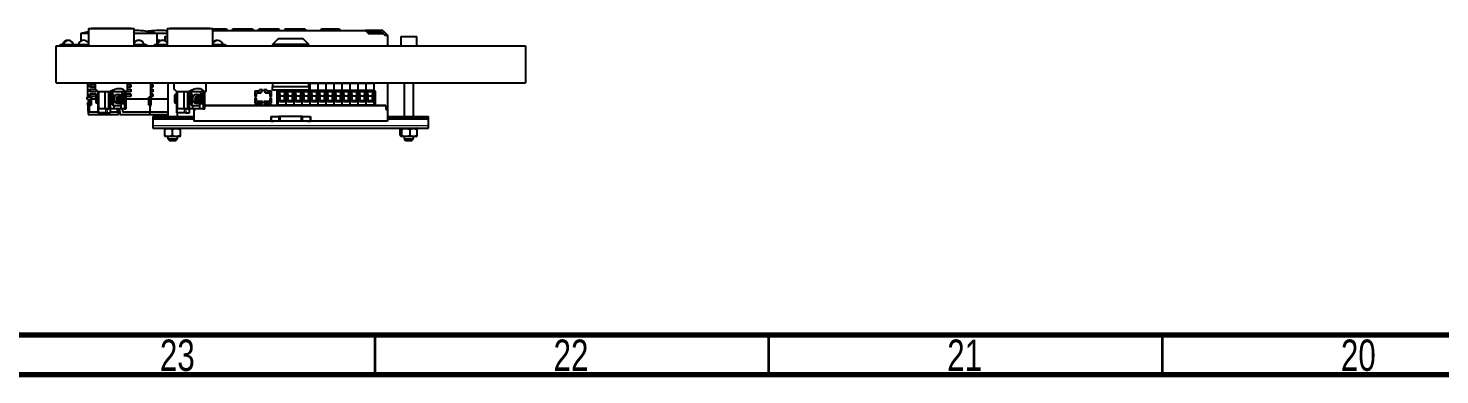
# Model space of a CAD drawing. Header units: millimetres. Extents: x -119 to 1184, y -69 to 836.
# Drawn here: x 55.5 to 234.8, y 5 to 49 of the extents above; entities that cross this region are included whole.
import ezdxf

# ---------------------------------------------------------------- set-up
doc = ezdxf.new("R2010")
doc.units = ezdxf.units.MM
doc.styles.add('SLDTEXTSTYLE0', font='TXT', dxfattribs={"width": 0.75})

msp = doc.modelspace()

# ---------------------------------------------------------------- linework, layer by layer
at = {"color": 7, "linetype": 'Continuous', "lineweight": 25}
for p, q in [((63.12, 48.91), (63.12, 46.71)), ((63.12, 48.91), (68.92, 48.91)), ((63.48, 48.95), (63.48, 48.91)), ((63.48, 48.95), (68.56, 48.95)), ((68.56, 48.91), (68.56, 48.95)), ((68.92, 46.71), (68.92, 48.91)), ((73.12, 48.91), (73.12, 46.71)), ((73.12, 48.91), (78.92, 48.91)), ((73.48, 48.95), (73.48, 48.91)), ((73.48, 48.95), (78.56, 48.95)), ((78.56, 48.91), (78.56, 48.95)), ((78.92, 46.71), (78.92, 48.91)), ((78.92, 48.87), (80.66, 48.87)), ((78.92, 48.67), (98.32, 48.67)), ((80.66, 48.87), (80.76, 48.77)), ((80.76, 48.67), (80.76, 48.77)), ((81.38, 48.77), (81.48, 48.87)), ((81.38, 48.77), (81.38, 48.67)), ((81.48, 48.87), (83.98, 48.87)), ((83.98, 48.87), (84.08, 48.77)), ((84.08, 48.67), (84.08, 48.77)), ((84.7, 48.77), (84.8, 48.87)), ((84.7, 48.77), (84.7, 48.67)), ((84.8, 48.87), (87.3, 48.87)), ((87.3, 48.87), (87.4, 48.77)), ((87.4, 48.67), (87.4, 48.77)), ((88.02, 48.77), (88.12, 48.87)), ((88.02, 48.77), (88.02, 48.67)), ((88.12, 48.87), (90.62, 48.87)), ((90.62, 48.87), (90.72, 48.77)), ((90.72, 48.67), (90.72, 48.77)), ((92.65, 48.77), (92.75, 48.87)), ((92.65, 48.77), (92.65, 48.67)), ((92.75, 48.87), (94.99, 48.87)), ((94.99, 48.87), (95.09, 48.77)), ((95.09, 48.67), (95.09, 48.77)), ((98.32, 48.67), (98.72, 48.27)), ((98.34, 48.67), (98.32, 48.67)), ((100.52, 48.67), (98.34, 48.67)), ((98.34, 48.67), (98.58, 48.43)), ((98.56, 48.43), (100.4, 48.43)), ((100.42, 48.43), (98.58, 48.43)), ((100.4, 48.43), (100.56, 48.27)), ((100.78, 48.07), (100.42, 48.43)), ((100.52, 48.67), (101.11, 48.07)), ((59.02, 46.71), (118.62, 46.71)), ((59.02, 42.01), (59.02, 46.71)), ((59.52, 46.71), (59.52, 46.87)), ((59.52, 46.87), (60.52, 46.87)), ((60.07, 47.07), (59.95, 47.07)), ((60.52, 46.87), (61.52, 46.87)), ((61.52, 46.71), (61.52, 46.87)), ((61.52, 46.87), (62.52, 46.87)), ((61.82, 46.89), (61.77, 46.89)), ((61.77, 46.89), (61.77, 46.87)), ((61.9, 47.07), (61.89, 47.07)), ((62.17, 48.27), (62.17, 47.33)), ((63.12, 48.27), (62.17, 48.27)), ((62.52, 46.87), (63.12, 46.87)), ((71.87, 48.27), (68.92, 48.27)), ((68.93, 47.07), (68.92, 47.07)), ((68.92, 46.87), (69.52, 46.87)), ((69.52, 46.87), (70.52, 46.87)), ((70.52, 46.87), (70.52, 46.71)), ((71.52, 46.71), (71.52, 46.87)), ((71.52, 46.87), (72.52, 46.87)), ((71.87, 47.02), (71.87, 48.27)), ((73.12, 48.27), (71.87, 48.27)), ((71.96, 47.07), (71.9, 47.07)), ((72.22, 47.36), (72.17, 47.38)), ((72.52, 46.87), (73.12, 46.87)), ((72.82, 47.91), (72.82, 47.36)), ((72.82, 47.91), (73.12, 47.91)), ((78.99, 47.07), (78.92, 47.07)), ((78.92, 46.87), (79.52, 46.87)), ((79.52, 46.87), (80.52, 46.87)), ((80.52, 46.87), (80.52, 46.71)), ((87.22, 47.61), (86.52, 46.91)), ((86.52, 46.91), (86.52, 46.71)), ((91.12, 46.91), (86.52, 46.91)), ((88.82, 47.61), (87.22, 47.61)), ((90.42, 47.61), (88.82, 47.61)), ((91.12, 46.91), (90.42, 47.61)), ((91.12, 46.71), (91.12, 46.91)), ((98.72, 48.27), (100.56, 48.27)), ((100.56, 48.27), (100.76, 48.07)), ((100.76, 48.07), (101.12, 48.07)), ((100.78, 48.07), (101.11, 48.07)), ((101.11, 48.07), (101.12, 48.07)), ((101.12, 48.07), (101.12, 46.71)), ((102.82, 47.91), (102.82, 46.71)), ((102.82, 47.91), (104.82, 47.91)), ((104.82, 46.71), (104.82, 47.91)), ((118.62, 46.71), (118.62, 42.01)), ((59.02, 42.01), (118.62, 42.01)), ((63, 42.01), (63, 40.2)), ((63.32, 41.83), (63.97, 41.83)), ((63.32, 41.48), (63.32, 41.83)), ((63.97, 41.48), (63.32, 41.48)), ((63.32, 41.24), (63.99, 41.24)), ((63.32, 40.89), (63.32, 41.24)), ((63.4, 41.83), (63.4, 41.48)), ((63.4, 40.89), (63.4, 41.24)), ((63.97, 42.01), (63.97, 41.27)), ((68.07, 40.91), (68.07, 42.01)), ((68.07, 41.83), (68.53, 41.83)), ((68.53, 41.48), (68.07, 41.48)), ((68.07, 41.24), (68.53, 41.24)), ((68.51, 41.48), (68.51, 41.83)), ((68.51, 40.89), (68.51, 41.24)), ((68.53, 41.83), (68.53, 41.48)), ((68.53, 41.24), (68.53, 40.89)), ((71.04, 40.2), (71.04, 42.01)), ((71.04, 41.83), (71.29, 41.83)), ((71.29, 41.48), (71.04, 41.48)), ((71.04, 41.24), (71.29, 41.24)), ((71.29, 41.83), (71.29, 41.48)), ((71.29, 41.24), (71.29, 40.89)), ((73.22, 42.01), (73.22, 37.77)), ((73.97, 42.01), (73.97, 41.27)), ((78.07, 40.91), (78.07, 42.01)), ((86.52, 42.01), (86.52, 41.51)), ((86.52, 41.11), (86.52, 41.51)), ((91.12, 41.51), (86.52, 41.51)), ((91.12, 41.51), (91.12, 42.01)), ((91.12, 41.99), (91.29, 41.99)), ((91.12, 41.51), (91.12, 41.11)), ((91.29, 42.01), (91.29, 41.99)), ((91.29, 41.06), (91.29, 41.99)), ((91.29, 41.99), (92.31, 41.99)), ((92.31, 41.99), (92.31, 42.01)), ((92.31, 41.99), (93.33, 41.99)), ((92.31, 41.06), (92.31, 41.99)), ((93.33, 42.01), (93.33, 41.99)), ((93.33, 41.06), (93.33, 41.99)), ((93.33, 41.99), (94.34, 41.99)), ((94.34, 41.99), (94.34, 42.01)), ((94.34, 41.99), (95.36, 41.99)), ((94.34, 41.06), (94.34, 41.99)), ((95.36, 42.01), (95.36, 41.99)), ((95.36, 41.06), (95.36, 41.99)), ((95.36, 41.99), (96.37, 41.99)), ((96.37, 41.99), (96.37, 42.01)), ((96.37, 41.99), (97.39, 41.99)), ((96.37, 41.06), (96.37, 41.99)), ((97.39, 42.01), (97.39, 41.99)), ((97.39, 41.06), (97.39, 41.99)), ((97.39, 41.99), (98.41, 41.99)), ((98.41, 41.99), (98.41, 42.01)), ((98.41, 41.99), (99.42, 41.99)), ((98.41, 41.06), (98.41, 41.99)), ((99.42, 42.01), (99.42, 41.99)), ((99.42, 41.06), (99.42, 41.99)), ((101.12, 42.01), (101.12, 38.65)), ((103.22, 42.01), (103.22, 37.77)), ((104.42, 37.77), (104.42, 42.01)), ((62.93, 40.2), (62.93, 39.96)), ((63.38, 40.2), (62.93, 40.2)), ((62.93, 39.96), (63.14, 39.96)), ((63.02, 39.54), (63.1, 38.02)), ((63.03, 39.54), (63.02, 39.54)), ((63.14, 39.54), (63.03, 39.54)), ((63.12, 39.96), (63.14, 39.58)), ((63.14, 39.96), (63.14, 39.2)), ((64.12, 40.89), (63.32, 40.89)), ((63.32, 40.65), (64.12, 40.65)), ((63.32, 40.3), (63.32, 40.65)), ((64.08, 40.3), (63.32, 40.3)), ((63.38, 40.2), (63.38, 39.2)), ((63.47, 40.2), (63.38, 40.2)), ((63.4, 40.3), (63.4, 40.65)), ((63.47, 40.2), (63.47, 39.2)), ((64.08, 39.96), (63.47, 39.96)), ((64.08, 40.35), (64.08, 40.33)), ((64.08, 40.33), (64.08, 40.13)), ((64.08, 39.85), (64.08, 39.67)), ((64.12, 41.12), (64.12, 40.89)), ((64.12, 40.65), (64.12, 40.48)), ((64.32, 40.63), (64.24, 40.63)), ((64.24, 40.63), (64.24, 39.35)), ((64.32, 40.91), (64.32, 38.71)), ((64.32, 40.91), (64.35, 40.91)), ((64.39, 40.91), (65.74, 40.91)), ((65.27, 38.71), (65.27, 40.91)), ((65.82, 40.91), (65.86, 40.91)), ((65.86, 40.91), (65.89, 40.91)), ((65.89, 40.91), (67.83, 40.91)), ((65.95, 38.71), (65.95, 40.91)), ((66.17, 40.63), (65.95, 40.63)), ((66.09, 40.63), (66.09, 40.91)), ((66.17, 40.63), (66.17, 40.91)), ((66.17, 39.35), (66.17, 40.63)), ((66.17, 40.63), (66.31, 40.63)), ((66.31, 39.35), (66.31, 40.63)), ((66.47, 39.68), (66.51, 39.68)), ((66.87, 39.85), (66.6, 39.54)), ((66.6, 39.54), (66.64, 39.54)), ((66.69, 39.79), (66.86, 39.99)), ((66.83, 40.31), (66.71, 40.17)), ((66.71, 40.17), (66.86, 39.99)), ((66.91, 40.54), (66.77, 40.54)), ((66.77, 40.24), (66.87, 40.13)), ((66.82, 39.65), (66.99, 39.85)), ((66.99, 40.13), (66.83, 40.31)), ((66.87, 40.13), (66.99, 40.13)), ((66.99, 39.85), (66.87, 39.85)), ((66.91, 40.54), (66.93, 40.54)), ((67.16, 40.33), (66.99, 40.13)), ((67.26, 40.3), (66.99, 39.99)), ((66.99, 39.99), (67.14, 39.81)), ((66.99, 39.99), (67.11, 39.99)), ((66.99, 39.85), (67.14, 39.67)), ((67.14, 39.81), (67.08, 39.74)), ((67.11, 39.99), (67.28, 40.19)), ((67.26, 39.81), (67.11, 39.99)), ((67.14, 39.67), (67.26, 39.81)), ((67.14, 39.81), (67.26, 39.81)), ((67.3, 40.3), (67.26, 40.3)), ((67.36, 40.91), (67.36, 40.2)), ((67.5, 40.63), (67.36, 40.63)), ((67.36, 39.78), (67.36, 39.35)), ((67.5, 40.63), (67.5, 39.35)), ((67.5, 40.63), (67.64, 40.63)), ((67.64, 40.63), (67.64, 39.35)), ((67.86, 40.91), (67.83, 40.91)), ((67.86, 40.91), (67.88, 40.91)), ((67.91, 40.91), (68.07, 40.91)), ((67.92, 38.71), (67.92, 40.91)), ((68.53, 40.89), (67.92, 40.89)), ((67.92, 40.65), (68.53, 40.65)), ((68.53, 40.3), (67.92, 40.3)), ((70.81, 39.96), (67.92, 39.96)), ((68.51, 40.3), (68.51, 40.65)), ((68.53, 40.65), (68.53, 40.3)), ((70.81, 39.2), (70.81, 40.2)), ((70.9, 40.2), (70.81, 40.2)), ((70.9, 39.2), (70.9, 40.2)), ((71.11, 40.2), (70.9, 40.2)), ((71.29, 40.89), (71.04, 40.89)), ((71.04, 40.65), (71.29, 40.65)), ((71.29, 40.3), (71.04, 40.3)), ((71.05, 39.96), (71.11, 39.96)), ((71.05, 39.96), (71.05, 39.2)), ((71.11, 39.96), (71.11, 40.2)), ((73.23, 39.96), (71.11, 39.96)), ((71.29, 40.65), (71.29, 40.3)), ((74.08, 40.35), (74.08, 40.33)), ((74.08, 40.33), (74.08, 40.13)), ((74.08, 39.85), (74.08, 39.67)), ((74.24, 40.63), (74.24, 39.35)), ((74.32, 40.63), (74.24, 40.63)), ((74.32, 40.91), (74.32, 38.71)), ((74.32, 40.91), (74.35, 40.91)), ((74.39, 40.91), (75.74, 40.91)), ((75.27, 38.71), (75.27, 40.91)), ((75.82, 40.91), (75.86, 40.91)), ((75.86, 40.91), (75.89, 40.91)), ((75.89, 40.91), (77.83, 40.91)), ((75.95, 38.71), (75.95, 40.91)), ((76.17, 40.63), (75.95, 40.63)), ((76.09, 40.63), (76.09, 40.91)), ((76.17, 40.63), (76.17, 40.91)), ((76.17, 39.35), (76.17, 40.63)), ((76.17, 40.63), (76.31, 40.63)), ((76.31, 39.35), (76.31, 40.63)), ((76.47, 39.68), (76.51, 39.68)), ((76.87, 39.85), (76.6, 39.54)), ((76.6, 39.54), (76.64, 39.54)), ((76.69, 39.79), (76.86, 39.99)), ((76.83, 40.31), (76.71, 40.17)), ((76.71, 40.17), (76.86, 39.99)), ((76.91, 40.54), (76.77, 40.54)), ((76.77, 40.24), (76.87, 40.13)), ((76.82, 39.65), (76.99, 39.85)), ((76.99, 40.13), (76.83, 40.31)), ((76.87, 40.13), (76.99, 40.13)), ((76.99, 39.85), (76.87, 39.85)), ((76.91, 40.54), (76.93, 40.54)), ((77.16, 40.33), (76.99, 40.13)), ((77.26, 40.3), (76.99, 39.99)), ((76.99, 39.99), (77.14, 39.81)), ((76.99, 39.99), (77.11, 39.99)), ((76.99, 39.85), (77.14, 39.67)), ((77.14, 39.81), (77.08, 39.74)), ((77.11, 39.99), (77.28, 40.19)), ((77.26, 39.81), (77.11, 39.99)), ((77.14, 39.67), (77.26, 39.81)), ((77.14, 39.81), (77.26, 39.81)), ((77.3, 40.3), (77.26, 40.3)), ((77.36, 40.91), (77.36, 40.2)), ((77.5, 40.63), (77.36, 40.63)), ((77.36, 39.78), (77.36, 39.35)), ((77.5, 40.63), (77.5, 39.35)), ((77.5, 40.63), (77.64, 40.63)), ((77.64, 40.63), (77.64, 39.35)), ((77.86, 40.91), (77.83, 40.91)), ((77.86, 40.91), (77.88, 40.91)), ((77.91, 40.91), (78.07, 40.91)), ((77.92, 38.71), (77.92, 40.91)), ((84.86, 40.95), (84.27, 40.95)), ((84.27, 40.95), (84.27, 40.3)), ((84.27, 40.47), (84.46, 40.47)), ((84.46, 40.3), (84.27, 40.3)), ((84.27, 40.1), (84.27, 39.46)), ((84.27, 40.1), (84.46, 40.1)), ((84.27, 39.46), (85.22, 39.46)), ((84.46, 40.3), (84.46, 40.75)), ((84.46, 40.75), (85.06, 40.75)), ((84.46, 39.66), (84.46, 40.1)), ((85.22, 39.66), (84.46, 39.66)), ((84.86, 40.95), (84.86, 41.15)), ((85.22, 41.15), (84.86, 41.15)), ((85.06, 40.95), (85.06, 40.75)), ((85.22, 40.95), (85.06, 40.95)), ((85.22, 41.15), (85.22, 40.95)), ((85.22, 39.66), (85.22, 39.46)), ((85.42, 40.95), (85.42, 41.15)), ((85.78, 41.15), (85.42, 41.15)), ((85.58, 40.95), (85.42, 40.95)), ((86.18, 39.66), (85.42, 39.66)), ((85.42, 39.46), (85.42, 39.66)), ((85.42, 39.46), (86.36, 39.46)), ((85.58, 40.75), (85.58, 40.95)), ((85.58, 40.75), (86.18, 40.75)), ((85.78, 41.15), (85.78, 40.95)), ((86.36, 40.95), (85.78, 40.95)), ((86.18, 40.75), (86.18, 40.3)), ((86.18, 40.47), (86.36, 40.47)), ((86.36, 40.3), (86.18, 40.3)), ((86.18, 40.1), (86.18, 39.66)), ((86.18, 40.1), (86.36, 40.1)), ((86.36, 40.3), (86.36, 40.95)), ((86.36, 39.46), (86.36, 40.1)), ((91.12, 41.11), (86.52, 41.11)), ((87.23, 40.95), (87.05, 40.95)), ((87.05, 40.95), (87.05, 39.15)), ((87.05, 40.47), (87.23, 40.47)), ((87.23, 41.06), (87.23, 41.11)), ((88.25, 41.06), (87.23, 41.06)), ((87.23, 41.02), (87.23, 41.06)), ((87.23, 39.18), (87.23, 41.02)), ((88.09, 40.89), (87.38, 40.89)), ((87.38, 40.89), (87.38, 39.65)), ((87.38, 40.89), (87.44, 40.4)), ((87.44, 39.76), (87.38, 39.65)), ((87.38, 39.65), (88.09, 39.65)), ((87.44, 40.4), (87.43, 40.4)), ((87.43, 40.4), (87.43, 39.76)), ((87.43, 39.76), (87.44, 39.76)), ((87.44, 40.4), (88.04, 40.4)), ((88.04, 39.76), (87.44, 39.76)), ((88.04, 40.4), (88.09, 40.89)), ((88.04, 40.4), (88.04, 40.4)), ((88.04, 39.76), (88.04, 40.4)), ((88.09, 39.65), (88.04, 39.76)), ((88.04, 39.76), (88.04, 39.76)), ((88.09, 39.65), (88.09, 40.89)), ((88.25, 41.06), (88.25, 41.11)), ((89.26, 41.06), (88.25, 41.06)), ((88.25, 41.02), (88.25, 41.06)), ((88.25, 39.18), (88.25, 41.02)), ((89.11, 40.89), (88.4, 40.89)), ((88.4, 40.89), (88.4, 39.65)), ((88.4, 40.89), (88.45, 40.4)), ((88.45, 39.76), (88.4, 39.65)), ((88.4, 39.65), (89.11, 39.65)), ((88.45, 40.4), (88.45, 40.4)), ((88.45, 40.4), (88.45, 39.76)), ((88.45, 40.4), (89.06, 40.4)), ((89.06, 39.76), (88.45, 39.76)), ((88.45, 39.76), (88.45, 39.76)), ((89.06, 40.4), (89.11, 40.89)), ((89.06, 40.4), (89.06, 40.4)), ((89.06, 39.76), (89.06, 40.4)), ((89.11, 39.65), (89.06, 39.76)), ((89.06, 39.76), (89.06, 39.76)), ((89.11, 39.65), (89.11, 40.89)), ((89.26, 41.06), (89.26, 41.11)), ((89.26, 41.02), (89.26, 41.06)), ((90.28, 41.06), (89.26, 41.06)), ((89.26, 39.18), (89.26, 41.02)), ((90.13, 40.89), (89.42, 40.89)), ((89.42, 40.89), (89.42, 39.65)), ((89.42, 40.89), (89.47, 40.4)), ((89.47, 39.76), (89.42, 39.65)), ((89.42, 39.65), (90.13, 39.65)), ((89.47, 40.4), (89.47, 40.4)), ((89.47, 40.4), (89.47, 39.76)), ((89.47, 40.4), (90.07, 40.4)), ((89.47, 39.76), (89.47, 39.76)), ((90.07, 39.76), (89.47, 39.76)), ((90.07, 40.4), (90.13, 40.89)), ((90.07, 40.4), (90.07, 40.4)), ((90.07, 39.76), (90.07, 40.4)), ((90.13, 39.65), (90.07, 39.76)), ((90.07, 39.76), (90.07, 39.76)), ((90.13, 39.65), (90.13, 40.89)), ((90.28, 41.06), (90.28, 41.11)), ((91.29, 41.06), (90.28, 41.06)), ((90.28, 41.02), (90.28, 41.06)), ((90.28, 39.18), (90.28, 41.02)), ((91.14, 40.89), (90.43, 40.89)), ((90.43, 40.89), (90.43, 39.65)), ((90.43, 40.89), (90.49, 40.4)), ((90.49, 39.76), (90.43, 39.65)), ((90.43, 39.65), (91.14, 39.65)), ((90.49, 40.4), (90.48, 40.4)), ((90.48, 40.4), (90.48, 39.76)), ((90.48, 39.76), (90.49, 39.76)), ((90.49, 40.4), (91.09, 40.4)), ((91.09, 39.76), (90.49, 39.76)), ((91.09, 40.4), (91.14, 40.89)), ((91.09, 40.4), (91.09, 40.4)), ((91.09, 39.76), (91.09, 40.4)), ((91.14, 39.65), (91.09, 39.76)), ((91.09, 39.76), (91.09, 39.76)), ((91.14, 39.65), (91.14, 40.89)), ((91.29, 41.02), (91.29, 41.06)), ((92.31, 41.06), (91.29, 41.06)), ((91.29, 39.18), (91.29, 41.02)), ((92.16, 40.89), (91.45, 40.89)), ((91.45, 40.89), (91.45, 39.65)), ((91.45, 40.89), (91.5, 40.4)), ((91.5, 39.76), (91.45, 39.65)), ((91.45, 39.65), (92.16, 39.65)), ((91.5, 40.4), (91.5, 40.4)), ((91.5, 40.4), (91.5, 39.76)), ((91.5, 40.4), (92.1, 40.4)), ((92.1, 39.76), (91.5, 39.76)), ((91.5, 39.76), (91.5, 39.76)), ((92.1, 40.4), (92.16, 40.89)), ((92.11, 40.4), (92.1, 40.4)), ((92.16, 39.65), (92.1, 39.76)), ((92.1, 39.76), (92.11, 39.76)), ((92.11, 39.76), (92.11, 40.4)), ((92.16, 39.65), (92.16, 40.89)), ((93.33, 41.06), (92.31, 41.06)), ((92.31, 41.02), (92.31, 41.06)), ((92.31, 39.18), (92.31, 41.02)), ((93.17, 40.89), (92.46, 40.89)), ((92.46, 40.89), (92.46, 39.65)), ((92.46, 40.89), (92.52, 40.4)), ((92.52, 39.76), (92.46, 39.65)), ((92.46, 39.65), (93.17, 39.65)), ((92.52, 40.4), (92.51, 40.4)), ((92.51, 40.4), (92.51, 39.76)), ((92.51, 39.76), (92.52, 39.76)), ((92.52, 40.4), (93.12, 40.4)), ((93.12, 39.76), (92.52, 39.76)), ((93.12, 40.4), (93.17, 40.89)), ((93.12, 40.4), (93.12, 40.4)), ((93.12, 39.76), (93.12, 40.4)), ((93.17, 39.65), (93.12, 39.76)), ((93.12, 39.76), (93.12, 39.76)), ((93.17, 39.65), (93.17, 40.89)), ((93.33, 41.02), (93.33, 41.06)), ((94.34, 41.06), (93.33, 41.06)), ((93.33, 39.18), (93.33, 41.02)), ((94.19, 40.89), (93.48, 40.89)), ((93.48, 40.89), (93.48, 39.65)), ((93.48, 40.89), (93.53, 40.4)), ((93.53, 39.76), (93.48, 39.65)), ((93.48, 39.65), (94.19, 39.65)), ((93.53, 40.4), (93.53, 40.4)), ((93.53, 40.4), (93.53, 39.76)), ((93.53, 40.4), (94.14, 40.4)), ((93.53, 39.76), (93.53, 39.76)), ((94.14, 39.76), (93.53, 39.76)), ((94.14, 40.4), (94.19, 40.89)), ((94.14, 40.4), (94.14, 40.4)), ((94.14, 39.76), (94.14, 40.4)), ((94.19, 39.65), (94.14, 39.76)), ((94.14, 39.76), (94.14, 39.76)), ((94.19, 39.65), (94.19, 40.89)), ((95.36, 41.06), (94.34, 41.06)), ((94.34, 41.02), (94.34, 41.06)), ((94.34, 39.18), (94.34, 41.02)), ((95.21, 40.89), (94.5, 40.89)), ((94.5, 40.89), (94.5, 39.65)), ((94.5, 40.89), (94.55, 40.4)), ((94.55, 39.76), (94.5, 39.65)), ((94.5, 39.65), (95.21, 39.65)), ((94.55, 40.4), (94.55, 40.4)), ((94.55, 40.4), (94.55, 39.76)), ((94.55, 40.4), (95.15, 40.4)), ((95.15, 39.76), (94.55, 39.76)), ((94.55, 39.76), (94.55, 39.76)), ((95.15, 40.4), (95.21, 40.89)), ((95.15, 40.4), (95.15, 40.4)), ((95.15, 39.76), (95.15, 40.4)), ((95.21, 39.65), (95.15, 39.76)), ((95.15, 39.76), (95.15, 39.76)), ((95.21, 39.65), (95.21, 40.89)), ((95.36, 41.02), (95.36, 41.06)), ((96.37, 41.06), (95.36, 41.06)), ((95.36, 39.18), (95.36, 41.02)), ((96.22, 40.89), (95.51, 40.89)), ((95.51, 40.89), (95.51, 39.65)), ((95.51, 40.89), (95.57, 40.4)), ((95.57, 39.76), (95.51, 39.65)), ((95.51, 39.65), (96.22, 39.65)), ((95.57, 40.4), (95.56, 40.4)), ((95.56, 40.4), (95.56, 39.76)), ((95.56, 39.76), (95.57, 39.76)), ((95.57, 40.4), (96.17, 40.4)), ((96.17, 39.76), (95.57, 39.76)), ((96.17, 40.4), (96.22, 40.89)), ((96.17, 40.4), (96.17, 40.4)), ((96.17, 39.76), (96.17, 40.4)), ((96.22, 39.65), (96.17, 39.76)), ((96.17, 39.76), (96.17, 39.76)), ((96.22, 39.65), (96.22, 40.89)), ((97.39, 41.06), (96.37, 41.06)), ((96.37, 41.02), (96.37, 41.06)), ((96.37, 39.18), (96.37, 41.02)), ((97.24, 40.89), (96.53, 40.89)), ((96.53, 40.89), (96.53, 39.65)), ((96.53, 40.89), (96.58, 40.4)), ((96.58, 39.76), (96.53, 39.65)), ((96.53, 39.65), (97.24, 39.65)), ((96.58, 40.4), (96.58, 40.4)), ((96.58, 40.4), (96.58, 39.76)), ((96.58, 40.4), (97.18, 40.4)), ((96.58, 39.76), (96.58, 39.76)), ((97.18, 39.76), (96.58, 39.76)), ((97.18, 40.4), (97.24, 40.89)), ((97.19, 40.4), (97.18, 40.4)), ((97.24, 39.65), (97.18, 39.76)), ((97.18, 39.76), (97.19, 39.76)), ((97.19, 39.76), (97.19, 40.4)), ((97.24, 39.65), (97.24, 40.89)), ((97.39, 41.02), (97.39, 41.06)), ((98.41, 41.06), (97.39, 41.06)), ((97.39, 39.18), (97.39, 41.02)), ((98.25, 40.89), (97.54, 40.89)), ((97.54, 40.89), (97.54, 39.65)), ((97.54, 40.89), (97.6, 40.4)), ((97.6, 39.76), (97.54, 39.65)), ((97.54, 39.65), (98.25, 39.65)), ((97.6, 40.4), (97.59, 40.4)), ((97.59, 40.4), (97.59, 39.76)), ((97.59, 39.76), (97.6, 39.76)), ((97.6, 40.4), (98.2, 40.4)), ((98.2, 39.76), (97.6, 39.76)), ((98.2, 40.4), (98.25, 40.89)), ((98.2, 40.4), (98.2, 40.4)), ((98.2, 39.76), (98.2, 40.4)), ((98.25, 39.65), (98.2, 39.76)), ((98.2, 39.76), (98.2, 39.76)), ((98.25, 39.65), (98.25, 40.89)), ((99.42, 41.06), (98.41, 41.06)), ((98.41, 41.02), (98.41, 41.06)), ((98.41, 39.18), (98.41, 41.02)), ((99.27, 40.89), (98.56, 40.89)), ((98.56, 40.89), (98.56, 39.65)), ((98.56, 40.89), (98.61, 40.4)), ((98.61, 39.76), (98.56, 39.65)), ((98.56, 39.65), (99.27, 39.65)), ((98.61, 40.4), (98.61, 40.4)), ((98.61, 40.4), (98.61, 39.76)), ((98.61, 40.4), (99.22, 40.4)), ((99.22, 39.76), (98.61, 39.76)), ((98.61, 39.76), (98.61, 39.76)), ((99.22, 40.4), (99.27, 40.89)), ((99.22, 40.4), (99.22, 40.4)), ((99.22, 39.76), (99.22, 40.4)), ((99.27, 39.65), (99.22, 39.76)), ((99.22, 39.76), (99.22, 39.76)), ((99.27, 39.65), (99.27, 40.89)), ((99.42, 41.02), (99.42, 41.06)), ((99.42, 39.18), (99.42, 41.02)), ((99.6, 40.95), (99.42, 40.95)), ((99.42, 40.47), (99.6, 40.47)), ((99.6, 39.15), (99.6, 40.95)), ((63.09, 39.38), (63.07, 39.38)), ((63.1, 38.02), (66.93, 38.02)), ((63.14, 39.2), (63.38, 39.2)), ((63.22, 39.2), (63.22, 38.36)), ((63.22, 38.36), (64.32, 38.36)), ((63.38, 39.2), (63.47, 39.2)), ((64.32, 39.35), (64.24, 39.35)), ((64.32, 38.71), (64.32, 38.21)), ((64.35, 38.71), (64.32, 38.71)), ((64.44, 38.21), (64.32, 38.21)), ((64.39, 38.71), (64.35, 38.71)), ((64.39, 38.71), (64.49, 38.71)), ((65.3, 38.21), (64.44, 38.21)), ((65.27, 38.71), (64.49, 38.71)), ((65.65, 38.71), (65.27, 38.71)), ((65.51, 38.21), (65.3, 38.21)), ((65.51, 38.21), (65.94, 38.21)), ((65.65, 38.71), (65.74, 38.71)), ((65.82, 38.71), (65.74, 38.71)), ((65.95, 38.71), (65.82, 38.71)), ((65.95, 38.21), (65.94, 38.21)), ((65.95, 39.35), (66.17, 39.35)), ((65.95, 38.21), (65.95, 38.71)), ((66.4, 38.71), (65.95, 38.71)), ((65.95, 38.36), (66.81, 38.36)), ((66.3, 39.11), (66.09, 39.35)), ((66.31, 39.35), (66.17, 39.35)), ((66.38, 39.11), (66.17, 39.35)), ((66.38, 39.11), (66.3, 39.11)), ((67.16, 39.11), (66.38, 39.11)), ((66.4, 38.71), (66.4, 39.11)), ((67.23, 38.71), (66.4, 38.71)), ((66.77, 39.44), (66.91, 39.44)), ((66.81, 38.36), (66.81, 38.71)), ((66.91, 39.44), (66.88, 39.44)), ((66.93, 38.02), (66.97, 38.71)), ((67.06, 38.71), (67.1, 38.02)), ((67.06, 38.36), (67.06, 38.67)), ((67.08, 38.36), (67.06, 38.36)), ((67.1, 38.02), (70.93, 38.02)), ((67.36, 39.35), (67.16, 39.11)), ((67.23, 39.19), (67.23, 38.71)), ((67.67, 38.71), (67.23, 38.71)), ((67.5, 39.35), (67.36, 39.35)), ((67.47, 38.71), (67.47, 38.36)), ((67.47, 38.36), (70.97, 38.36)), ((67.64, 39.35), (67.5, 39.35)), ((67.67, 38.71), (67.88, 38.71)), ((67.91, 38.71), (67.88, 38.71)), ((67.92, 38.71), (67.91, 38.71)), ((70.81, 39.2), (70.9, 39.2)), ((70.9, 39.2), (71.05, 39.2)), ((70.93, 38.02), (70.95, 38.36)), ((70.93, 38.02), (73.22, 38.02)), ((70.95, 38.36), (73.23, 38.36)), ((70.97, 38.67), (71, 39.2)), ((70.97, 38.36), (70.97, 39.2)), ((71.32, 37.77), (76.52, 37.77)), ((71.32, 37.77), (71.32, 37.57)), ((74.32, 39.35), (74.24, 39.35)), ((74.32, 38.71), (74.32, 38.21)), ((74.35, 38.71), (74.32, 38.71)), ((74.44, 38.21), (74.32, 38.21)), ((74.39, 38.71), (74.35, 38.71)), ((74.39, 38.71), (74.49, 38.71)), ((74.42, 37.77), (74.42, 38.21)), ((75.3, 38.21), (74.44, 38.21)), ((75.27, 38.71), (74.49, 38.71)), ((75.65, 38.71), (75.27, 38.71)), ((75.51, 38.21), (75.3, 38.21)), ((75.51, 38.21), (75.94, 38.21)), ((75.65, 38.71), (75.74, 38.71)), ((75.82, 38.71), (75.74, 38.71)), ((75.95, 38.71), (75.82, 38.71)), ((75.95, 38.21), (75.94, 38.21)), ((75.95, 39.35), (76.17, 39.35)), ((75.95, 38.21), (75.95, 38.71)), ((76.4, 38.71), (75.95, 38.71)), ((76.3, 39.11), (76.09, 39.35)), ((76.31, 39.35), (76.17, 39.35)), ((76.38, 39.11), (76.17, 39.35)), ((76.38, 39.11), (76.3, 39.11)), ((77.16, 39.11), (76.38, 39.11)), ((76.4, 38.71), (76.4, 39.11)), ((77.23, 38.71), (76.4, 38.71)), ((76.52, 38.65), (76.52, 38.71)), ((76.52, 38.65), (76.52, 37.17)), ((76.52, 38.65), (76.72, 38.65)), ((76.72, 38.65), (76.72, 38.71)), ((76.77, 39.44), (76.91, 39.44)), ((76.91, 39.44), (76.88, 39.44)), ((77.36, 39.35), (77.16, 39.11)), ((77.23, 39.19), (77.23, 38.71)), ((77.67, 38.71), (77.23, 38.71)), ((77.5, 39.35), (77.36, 39.35)), ((77.64, 39.35), (77.5, 39.35)), ((77.67, 38.71), (77.88, 38.71)), ((77.91, 38.71), (77.88, 38.71)), ((77.92, 38.71), (77.91, 38.71)), ((77.92, 39.15), (100.92, 39.15)), ((87.05, 39.15), (77.92, 39.15)), ((86.3, 37.77), (86.3, 37.17)), ((86.3, 37.77), (87.32, 37.77)), ((86.32, 37.77), (86.32, 37.17)), ((87.23, 39.15), (87.23, 39.18)), ((88.25, 39.18), (87.23, 39.18)), ((87.23, 39.15), (88.25, 39.15)), ((87.32, 37.77), (87.32, 37.17)), ((87.52, 37.77), (87.32, 37.77)), ((90.12, 37.77), (87.52, 37.77)), ((88.25, 39.15), (88.25, 39.18)), ((89.26, 39.18), (88.25, 39.18)), ((88.25, 39.15), (89.26, 39.15)), ((89.26, 39.15), (89.26, 39.18)), ((90.28, 39.18), (89.26, 39.18)), ((89.26, 39.15), (90.28, 39.15)), ((90.32, 37.77), (90.12, 37.77)), ((90.28, 39.15), (90.28, 39.18)), ((91.29, 39.18), (90.28, 39.18)), ((90.28, 39.15), (91.29, 39.15)), ((90.32, 37.17), (90.32, 37.77)), ((90.32, 37.77), (91.33, 37.77)), ((91.29, 39.15), (91.29, 39.18)), ((92.31, 39.18), (91.29, 39.18)), ((91.29, 39.15), (92.31, 39.15)), ((91.32, 37.77), (91.32, 37.17)), ((91.33, 37.17), (91.33, 37.77)), ((92.31, 39.15), (92.31, 39.18)), ((93.33, 39.18), (92.31, 39.18)), ((92.31, 39.15), (93.33, 39.15)), ((93.33, 39.15), (93.33, 39.18)), ((94.34, 39.18), (93.33, 39.18)), ((93.33, 39.15), (94.34, 39.15)), ((94.34, 39.15), (94.34, 39.18)), ((95.36, 39.18), (94.34, 39.18)), ((94.34, 39.15), (95.36, 39.15)), ((95.36, 39.15), (95.36, 39.18)), ((96.37, 39.18), (95.36, 39.18)), ((95.36, 39.15), (96.37, 39.15)), ((96.37, 39.15), (96.37, 39.18)), ((97.39, 39.18), (96.37, 39.18)), ((96.37, 39.15), (97.39, 39.15)), ((97.39, 39.15), (97.39, 39.18)), ((98.41, 39.18), (97.39, 39.18)), ((97.39, 39.15), (98.41, 39.15)), ((98.41, 39.15), (98.41, 39.18)), ((99.42, 39.18), (98.41, 39.18)), ((98.41, 39.15), (99.42, 39.15)), ((99.42, 39.15), (99.42, 39.18)), ((100.92, 39.15), (99.6, 39.15)), ((100.92, 39.15), (100.92, 38.65)), ((100.92, 38.65), (101.12, 38.65)), ((101.12, 38.65), (101.12, 37.17)), ((101.12, 37.77), (106.32, 37.77)), ((106.32, 37.57), (106.32, 37.77)), ((71.32, 37.57), (76.52, 37.57)), ((71.32, 37.57), (71.32, 37.41)), ((71.32, 37.41), (71.32, 36.63)), ((71.32, 36.63), (71.32, 36.27)), ((71.32, 36.27), (106.32, 36.27)), ((72.87, 36.27), (72.82, 36.24)), ((72.82, 35.35), (72.82, 36.15)), ((73.82, 35.35), (73.82, 36.15)), ((74.82, 36.24), (74.77, 36.27)), ((74.82, 35.35), (74.82, 36.15)), ((86.3, 37.17), (76.52, 37.17)), ((86.3, 37.57), (86.32, 37.57)), ((86.32, 37.53), (86.3, 37.53)), ((86.3, 37.17), (86.63, 37.17)), ((87.32, 37.17), (86.32, 37.17)), ((86.63, 37.17), (86.63, 37.17)), ((87.52, 37.17), (87.32, 37.17)), ((90.12, 37.17), (87.52, 37.17)), ((90.32, 37.17), (90.12, 37.17)), ((91.32, 37.17), (90.32, 37.17)), ((91, 37.17), (91, 37.17)), ((91, 37.17), (91.33, 37.17)), ((91.32, 37.57), (91.33, 37.57)), ((91.33, 37.53), (91.32, 37.53)), ((101.12, 37.17), (91.33, 37.17)), ((101.12, 37.57), (106.32, 37.57)), ((102.74, 35.35), (102.74, 36.15)), ((102.87, 36.27), (102.8, 36.23)), ((102.92, 35.35), (102.92, 36.15)), ((104, 35.35), (104, 36.15)), ((104.83, 36.23), (104.77, 36.27)), ((104.9, 35.35), (104.9, 36.15)), ((106.32, 37.41), (106.32, 37.57)), ((106.32, 36.63), (106.32, 37.41)), ((106.32, 36.27), (106.32, 36.63)), ((72.82, 35.26), (72.87, 35.23)), ((73.82, 35.23), (72.87, 35.23)), ((73.22, 35.23), (73.22, 34.91)), ((73.22, 34.91), (73.42, 34.71)), ((73.22, 34.91), (74.42, 34.91)), ((73.42, 34.71), (74.22, 34.71)), ((74.77, 35.23), (73.82, 35.23)), ((74.22, 34.71), (74.42, 34.91)), ((74.42, 34.91), (74.42, 35.23)), ((74.77, 35.23), (74.82, 35.26)), ((102.8, 35.27), (102.87, 35.23)), ((103.97, 35.23), (102.87, 35.23)), ((103.22, 35.23), (103.22, 34.91)), ((103.22, 34.91), (103.42, 34.71)), ((103.22, 34.91), (104.42, 34.91)), ((103.42, 34.71), (104.22, 34.71)), ((104.77, 35.23), (103.97, 35.23)), ((104.22, 34.71), (104.42, 34.91)), ((104.42, 34.91), (104.42, 35.23)), ((104.77, 35.23), (104.83, 35.27))]:
    msp.add_line(p, q, dxfattribs=at)
at = {"color": 8, "linetype": 'Continuous', "lineweight": 18}
for p, q in [((60.52, 46.87), (60.52, 46.71)), ((62.52, 46.87), (62.52, 46.71)), ((69.52, 46.71), (69.52, 46.87)), ((72.52, 46.87), (72.52, 46.71)), ((79.52, 46.71), (79.52, 46.87)), ((64.35, 40.91), (64.35, 38.71)), ((64.39, 38.71), (64.39, 40.91)), ((64.49, 38.71), (64.49, 40.91)), ((65.65, 40.91), (65.65, 38.71)), ((65.74, 40.91), (65.74, 38.71)), ((65.82, 38.71), (65.82, 40.91)), ((67.67, 40.91), (67.67, 38.71)), ((67.88, 40.91), (67.88, 38.71)), ((67.91, 38.71), (67.91, 40.91)), ((74.35, 40.91), (74.35, 38.71)), ((74.39, 38.71), (74.39, 40.91)), ((74.49, 38.71), (74.49, 40.91)), ((75.65, 40.91), (75.65, 38.71)), ((75.74, 40.91), (75.74, 38.71)), ((75.82, 38.71), (75.82, 40.91)), ((77.67, 40.91), (77.67, 38.71)), ((77.88, 40.91), (77.88, 38.71)), ((77.91, 38.71), (77.91, 40.91)), ((87.23, 41.02), (88.25, 41.02)), ((88.25, 41.02), (89.26, 41.02)), ((89.26, 41.02), (90.28, 41.02)), ((90.28, 41.02), (91.29, 41.02)), ((91.29, 41.02), (92.31, 41.02)), ((92.31, 41.02), (93.33, 41.02)), ((93.33, 41.02), (94.34, 41.02)), ((94.34, 41.02), (95.36, 41.02)), ((95.36, 41.02), (96.37, 41.02)), ((96.37, 41.02), (97.39, 41.02)), ((97.39, 41.02), (98.41, 41.02)), ((98.41, 41.02), (99.42, 41.02)), ((64.44, 38.21), (64.44, 38.71)), ((65.3, 38.71), (65.3, 38.21)), ((65.51, 38.71), (65.51, 38.21)), ((65.94, 38.71), (65.94, 38.21)), ((74.44, 38.21), (74.44, 38.71)), ((75.3, 38.71), (75.3, 38.21)), ((75.51, 38.71), (75.51, 38.21)), ((75.94, 38.71), (75.94, 38.21)), ((87.52, 37.17), (87.52, 37.77)), ((90.12, 37.77), (90.12, 37.17)), ((71.32, 37.41), (76.52, 37.41)), ((71.32, 36.63), (106.32, 36.63)), ((101.12, 37.41), (106.32, 37.41))]:
    msp.add_line(p, q, dxfattribs=at)
at = {"color": 7, "linetype": 'Continuous', "lineweight": 70}
for p, q in [((1179, 10), (20, 10)), ((1184, 5), (15, 5))]:
    msp.add_line(p, q, dxfattribs=at)
at = {"color": 7, "linetype": 'Continuous', "lineweight": 35}
for p, q in [((99.5, 10), (99.5, 5)), ((149.5, 10), (149.5, 5)), ((199.5, 10), (199.5, 5))]:
    msp.add_line(p, q, dxfattribs=at)
at = {"color": 7, "linetype": 'Continuous', "lineweight": 25, "flags": 128}
for points in [[(71.92, 47.42), (71.87, 47.42), (71.87, 47.42)], [(63.97, 41.27), (63.97, 41.26), (64.03, 41.2), (64.15, 41.08), (64.32, 40.91)], [(73.97, 41.27), (73.97, 41.26), (74.03, 41.2), (74.15, 41.08), (74.32, 40.91)]]:
    msp.add_lwpolyline(points, dxfattribs=at)
at = {"color": 8, "linetype": 'Continuous', "lineweight": 18, "flags": 128}
for points in [[(66.51, 39.68), (66.44, 39.85), (66.43, 40.04), (66.47, 40.22), (66.57, 40.38), (66.7, 40.49), (66.86, 40.54), (66.91, 40.54)], [(66.88, 39.44), (66.79, 39.46), (66.64, 39.54)], [(76.51, 39.68), (76.44, 39.85), (76.43, 40.04), (76.47, 40.22), (76.57, 40.38), (76.7, 40.49), (76.86, 40.54), (76.91, 40.54)], [(76.88, 39.44), (76.79, 39.46), (76.64, 39.54)]]:
    msp.add_lwpolyline(points, dxfattribs=at)
at = {"color": 7, "linetype": 'Continuous', "lineweight": 25}
for centre, radius, start, end in [((60.52, 46.71), 0.72, 105.8427, 167.1604), ((60.47, 46.85), 0.568, 85.3351, 157.4069), ((60.58, 46.86), 0.554, 76.5283, 158.1335), ((60.52, 46.71), 0.72, 12.8396, 74.1573), ((62.52, 46.71), 0.72, 150, 167.1604), ((62.52, 46.71), 0.712, 32.517, 149.6063), ((69.5, 46.72), 0.7, 88.673, 146.5189), ((69.53, 46.72), 0.698, 29.8187, 150.1813), ((69.52, 46.71), 0.72, 12.8396, 30), ((72.52, 46.71), 0.72, 122.6756, 167.1604), ((71.96, 46.84), 0.584, 69.0938, 99.5803), ((72.49, 46.75), 0.676, 87.7107, 151.3092), ((72.55, 46.75), 0.667, 57.4478, 151.7036), ((72.52, 46.71), 0.72, 33.5573, 57.3244), ((79.48, 46.77), 0.648, 86.9805, 150.8093), ((79.52, 46.71), 0.72, 114.3072, 146.4427), ((79.56, 46.78), 0.639, 66.4172, 153.0583), ((79.52, 46.71), 0.72, 12.8396, 65.6928), ((64.24, 40.38), 0.16, 90, 180), ((64.24, 39.6), 0.16, 180, 270), ((66.79, 40.05), 0.49, 92.7562, 169.1621), ((66.79, 39.94), 0.497, 191.4492, 266.6324), ((66.92, 39.94), 0.52, 210.5227, 231.264), ((66.8, 40.03), 0.538, 30.704, 41.859), ((74.24, 40.38), 0.16, 90, 180), ((74.24, 39.6), 0.16, 180, 270), ((76.79, 40.05), 0.49, 92.756, 169.1625), ((76.79, 39.94), 0.497, 191.4488, 266.6326), ((76.92, 39.94), 0.52, 210.5227, 231.264), ((76.8, 40.03), 0.538, 30.7033, 41.8596)]:
    msp.add_arc(centre, radius, start, end, dxfattribs=at)
for centre in [(66.02, 39.22), (76.02, 39.22)]:
    msp.add_ellipse(centre, major_axis=(1.78, 1.78), ratio=0.57735, start_param=6.20665, end_param=7.406918, dxfattribs=at)
for points, knots in [([(63.12, 48.49), (62.86, 48.44), (62.54, 48.38), (62.23, 48.29), (62.17, 48.26)], [0, 0, 0, 0, 0.792132, 1, 1, 1, 1]), ([(71.84, 48.27), (71.66, 48.32), (71.23, 48.44), (70.53, 48.57), (69.73, 48.65), (69.19, 48.68), (68.92, 48.67), (68.92, 48.67)], [0, 0, 0, 0, 0.1830223, 0.4535707, 0.7256101, 0.9991314, 1, 1, 1, 1]), ([(73.12, 48.62), (73.01, 48.63), (72.63, 48.67), (71.98, 48.67), (71.26, 48.63), (70.81, 48.57), (70.63, 48.54)], [0, 0, 0, 0, 0.129867, 0.454434, 0.780443, 1, 1, 1, 1]), ([(63.07, 39.38), (63.07, 39.38), (63.06, 39.39), (63.05, 39.42), (63.04, 39.47), (63.03, 39.52), (63.03, 39.54)], [0, 0, 0, 0, 0.2519409, 0.5040029, 0.7531002, 1, 1, 1, 1]), ([(63.14, 39.58), (63.14, 39.56), (63.14, 39.52), (63.14, 39.46), (63.12, 39.41), (63.11, 39.38), (63.1, 39.38), (63.09, 39.38)], [0, 0, 0, 0, 0.199392, 0.398652, 0.601993, 0.816204, 1, 1, 1, 1]), ([(64.08, 40.33), (64.08, 40.34), (64.08, 40.37), (64.11, 40.4), (64.15, 40.43), (64.2, 40.44), (64.23, 40.44), (64.24, 40.44)], [0, 0, 0, 0, 0.221955, 0.444111, 0.661437, 0.873962, 1, 1, 1, 1]), ([(64.08, 40.19), (64.08, 40.2), (64.08, 40.23), (64.11, 40.26), (64.15, 40.29), (64.2, 40.3), (64.23, 40.3), (64.24, 40.3)], [0, 0, 0, 0, 0.221957, 0.444111, 0.661438, 0.873962, 1, 1, 1, 1]), ([(64.08, 40.19), (64.08, 40.15), (64.08, 40.07), (64.08, 39.94), (64.08, 39.86), (64.08, 39.82)], [0, 0, 0, 0, 0.327539, 0.673508, 1, 1, 1, 1]), ([(64.08, 39.61), (64.08, 39.6), (64.08, 39.6), (64.08, 39.61), (64.08, 39.62)], [0, 0, 0, 0, 0.7535633, 1, 1, 1, 1]), ([(66.51, 39.68), (66.52, 39.68), (66.54, 39.68), (66.58, 39.7), (66.63, 39.73), (66.66, 39.76), (66.68, 39.78), (66.69, 39.79)], [0, 0, 0, 0, 0.209126, 0.418209, 0.62853, 0.842213, 1, 1, 1, 1]), ([(66.64, 39.54), (66.65, 39.54), (66.67, 39.54), (66.71, 39.56), (66.75, 39.59), (66.79, 39.62), (66.81, 39.64), (66.82, 39.65)], [0, 0, 0, 0, 0.209126, 0.418209, 0.62853, 0.842213, 1, 1, 1, 1]), ([(66.87, 39.45), (66.88, 39.44), (66.95, 39.43), (67.07, 39.46), (67.21, 39.54), (67.3, 39.64), (67.36, 39.75), (67.4, 39.86), (67.4, 39.95), (67.4, 39.99)], [0, 0, 0, 0, 0.035116, 0.240253, 0.430108, 0.597764, 0.717893, 0.850601, 1, 1, 1, 1]), ([(67.19, 40.44), (67.19, 40.44), (67.15, 40.48), (67.06, 40.52), (66.98, 40.53), (66.94, 40.53)], [0, 0, 0, 0, 0.061417, 0.560777, 1, 1, 1, 1]), ([(67.16, 40.33), (67.17, 40.34), (67.19, 40.37), (67.2, 40.4), (67.21, 40.43), (67.2, 40.43), (67.19, 40.44)], [0, 0, 0, 0, 0.277514, 0.55527, 0.826997, 1, 1, 1, 1]), ([(67.28, 40.19), (67.29, 40.2), (67.31, 40.23), (67.33, 40.26), (67.33, 40.29), (67.32, 40.3), (67.3, 40.3), (67.3, 40.3)], [0, 0, 0, 0, 0.221957, 0.444111, 0.66144, 0.873961, 1, 1, 1, 1]), ([(67.4, 39.99), (67.4, 40.05), (67.39, 40.14), (67.35, 40.24), (67.33, 40.28), (67.32, 40.29)], [0, 0, 0, 0, 0.61004, 0.858442, 1, 1, 1, 1]), ([(74.08, 40.33), (74.08, 40.34), (74.08, 40.37), (74.11, 40.4), (74.15, 40.43), (74.2, 40.44), (74.23, 40.44), (74.24, 40.44)], [0, 0, 0, 0, 0.221956, 0.44411, 0.661441, 0.873961, 1, 1, 1, 1]), ([(74.08, 40.19), (74.08, 40.2), (74.08, 40.23), (74.11, 40.26), (74.15, 40.29), (74.2, 40.3), (74.23, 40.3), (74.24, 40.3)], [0, 0, 0, 0, 0.2219578, 0.4441098, 0.6614417, 0.8739617, 1, 1, 1, 1]), ([(74.08, 40.19), (74.08, 40.15), (74.08, 40.07), (74.08, 39.94), (74.08, 39.86), (74.08, 39.82)], [0, 0, 0, 0, 0.327539, 0.673508, 1, 1, 1, 1]), ([(74.08, 39.61), (74.08, 39.6), (74.08, 39.6), (74.08, 39.61), (74.08, 39.62)], [0, 0, 0, 0, 0.7535633, 1, 1, 1, 1]), ([(76.51, 39.68), (76.52, 39.68), (76.54, 39.68), (76.58, 39.7), (76.63, 39.73), (76.66, 39.76), (76.68, 39.78), (76.69, 39.79)], [0, 0, 0, 0, 0.209126, 0.418209, 0.628527, 0.842211, 1, 1, 1, 1]), ([(76.64, 39.54), (76.65, 39.54), (76.67, 39.54), (76.71, 39.56), (76.75, 39.59), (76.79, 39.62), (76.81, 39.64), (76.82, 39.65)], [0, 0, 0, 0, 0.209126, 0.418211, 0.628529, 0.842213, 1, 1, 1, 1]), ([(76.87, 39.45), (76.88, 39.44), (76.95, 39.43), (77.07, 39.46), (77.21, 39.54), (77.3, 39.64), (77.36, 39.75), (77.4, 39.86), (77.4, 39.95), (77.4, 39.99)], [0, 0, 0, 0, 0.0351167, 0.2402535, 0.4301089, 0.5977642, 0.7178934, 0.850601, 1, 1, 1, 1]), ([(77.19, 40.44), (77.19, 40.44), (77.15, 40.48), (77.06, 40.52), (76.98, 40.53), (76.94, 40.53)], [0, 0, 0, 0, 0.061416, 0.560777, 1, 1, 1, 1]), ([(77.16, 40.33), (77.17, 40.34), (77.19, 40.37), (77.2, 40.4), (77.21, 40.43), (77.2, 40.43), (77.19, 40.44)], [0, 0, 0, 0, 0.277511, 0.555268, 0.826996, 1, 1, 1, 1]), ([(77.28, 40.19), (77.29, 40.2), (77.31, 40.23), (77.33, 40.26), (77.33, 40.29), (77.32, 40.3), (77.3, 40.3), (77.3, 40.3)], [0, 0, 0, 0, 0.221958, 0.444113, 0.661442, 0.873963, 1, 1, 1, 1]), ([(77.4, 39.99), (77.4, 40.05), (77.39, 40.14), (77.35, 40.24), (77.33, 40.28), (77.32, 40.29)], [0, 0, 0, 0, 0.610039, 0.85844, 1, 1, 1, 1]), ([(72.82, 36.15), (72.99, 36.2), (73.33, 36.29), (73.66, 36.19), (73.82, 36.15)], [0, 0, 0, 0, 0.534716, 1, 1, 1, 1]), ([(72.82, 36.22), (72.82, 36.22), (72.82, 36.22), (72.82, 36.16), (72.82, 36.15)], [0, 0, 0, 0, 0.7602259, 1, 1, 1, 1]), ([(73.82, 36.15), (73.99, 36.2), (74.33, 36.29), (74.66, 36.19), (74.82, 36.15)], [0, 0, 0, 0, 0.534717, 1, 1, 1, 1]), ([(74.82, 36.22), (74.82, 36.22), (74.82, 36.22), (74.82, 36.16), (74.82, 36.15)], [0, 0, 0, 0, 0.7602259, 1, 1, 1, 1]), ([(102.74, 36.15), (102.76, 36.19), (102.81, 36.27), (102.88, 36.23), (102.91, 36.16), (102.92, 36.15)], [0, 0, 0, 0, 0.373281, 0.879972, 1, 1, 1, 1]), ([(102.92, 36.15), (103.11, 36.2), (103.47, 36.29), (103.83, 36.19), (104, 36.15)], [0, 0, 0, 0, 0.534716, 1, 1, 1, 1]), ([(104, 36.15), (104.16, 36.2), (104.46, 36.29), (104.76, 36.19), (104.9, 36.15)], [0, 0, 0, 0, 0.5347164, 1, 1, 1, 1]), ([(104.83, 36.21), (104.84, 36.21), (104.87, 36.21), (104.89, 36.17), (104.9, 36.15)], [0, 0, 0, 0, 0.670307, 1, 1, 1, 1]), ([(72.82, 35.35), (72.99, 35.3), (73.33, 35.21), (73.66, 35.31), (73.82, 35.35)], [0, 0, 0, 0, 0.534716, 1, 1, 1, 1]), ([(72.82, 35.28), (72.82, 35.28), (72.82, 35.28), (72.82, 35.34), (72.82, 35.35)], [0, 0, 0, 0, 0.760226, 1, 1, 1, 1]), ([(73.82, 35.35), (73.99, 35.3), (74.33, 35.21), (74.66, 35.31), (74.82, 35.35)], [0, 0, 0, 0, 0.534717, 1, 1, 1, 1]), ([(74.82, 35.28), (74.82, 35.28), (74.82, 35.28), (74.82, 35.34), (74.82, 35.35)], [0, 0, 0, 0, 0.760226, 1, 1, 1, 1]), ([(102.74, 35.35), (102.76, 35.31), (102.81, 35.23), (102.88, 35.27), (102.91, 35.34), (102.92, 35.35)], [0, 0, 0, 0, 0.373281, 0.879972, 1, 1, 1, 1]), ([(102.92, 35.35), (103.11, 35.3), (103.47, 35.21), (103.83, 35.31), (104, 35.35)], [0, 0, 0, 0, 0.534716, 1, 1, 1, 1]), ([(104, 35.35), (104.16, 35.3), (104.46, 35.21), (104.76, 35.31), (104.9, 35.35)], [0, 0, 0, 0, 0.5347164, 1, 1, 1, 1]), ([(104.83, 35.29), (104.84, 35.29), (104.87, 35.3), (104.89, 35.34), (104.9, 35.35)], [0, 0, 0, 0, 0.670307, 1, 1, 1, 1])]:
    msp.add_open_spline(points, degree=3, knots=knots, dxfattribs=at)
at = {"color": 8, "linetype": 'Continuous', "lineweight": 18}
for points, knots in [([(66.69, 39.79), (66.68, 39.83), (66.65, 39.91), (66.65, 40.04), (66.68, 40.17), (66.72, 40.23), (66.75, 40.27)], [0, 0, 0, 0, 0.243159, 0.5, 0.756841, 1, 1, 1, 1]), ([(66.75, 40.27), (66.77, 40.29), (66.83, 40.35), (66.94, 40.38), (67.06, 40.38), (67.12, 40.34), (67.16, 40.33)], [0, 0, 0, 0, 0.24316, 0.5, 0.756841, 1, 1, 1, 1]), ([(67.28, 40.19), (67.29, 40.15), (67.32, 40.07), (67.33, 39.94), (67.29, 39.81), (67.23, 39.71), (67.14, 39.63), (67.03, 39.6), (66.92, 39.6), (66.85, 39.64), (66.82, 39.65)], [0, 0, 0, 0, 0.121579, 0.25, 0.37842, 0.5, 0.621579, 0.75, 0.87842, 1, 1, 1, 1]), ([(76.69, 39.79), (76.68, 39.83), (76.65, 39.91), (76.65, 40.04), (76.68, 40.17), (76.72, 40.23), (76.75, 40.27)], [0, 0, 0, 0, 0.243159, 0.5, 0.756841, 1, 1, 1, 1]), ([(76.75, 40.27), (76.77, 40.29), (76.83, 40.35), (76.94, 40.38), (77.06, 40.38), (77.12, 40.34), (77.16, 40.33)], [0, 0, 0, 0, 0.243159, 0.499999, 0.75684, 1, 1, 1, 1]), ([(77.28, 40.19), (77.29, 40.15), (77.32, 40.07), (77.33, 39.94), (77.29, 39.81), (77.23, 39.71), (77.14, 39.63), (77.03, 39.6), (76.92, 39.6), (76.85, 39.64), (76.82, 39.65)], [0, 0, 0, 0, 0.1215794, 0.2499998, 0.3784204, 0.4999998, 0.6215793, 0.7499999, 0.8784205, 1, 1, 1, 1])]:
    msp.add_open_spline(points, degree=3, knots=knots, dxfattribs=at)

# ---------------------------------------------------------------- texts
at = {"color": 7, "linetype": 'Continuous', "lineweight": 0, "char_height": 3.969, "attachment_point": 2, "style": 'SLDTEXTSTYLE0'}
for s, insert in [('23', (74.42, 9.46)), ('22', (124.42, 9.46)), ('21', (174.42, 9.46)), ('20', (224.42, 9.46))]:
    msp.add_mtext(s, dxfattribs=dict(at, insert=insert))

doc.saveas('drawing.dxf')
